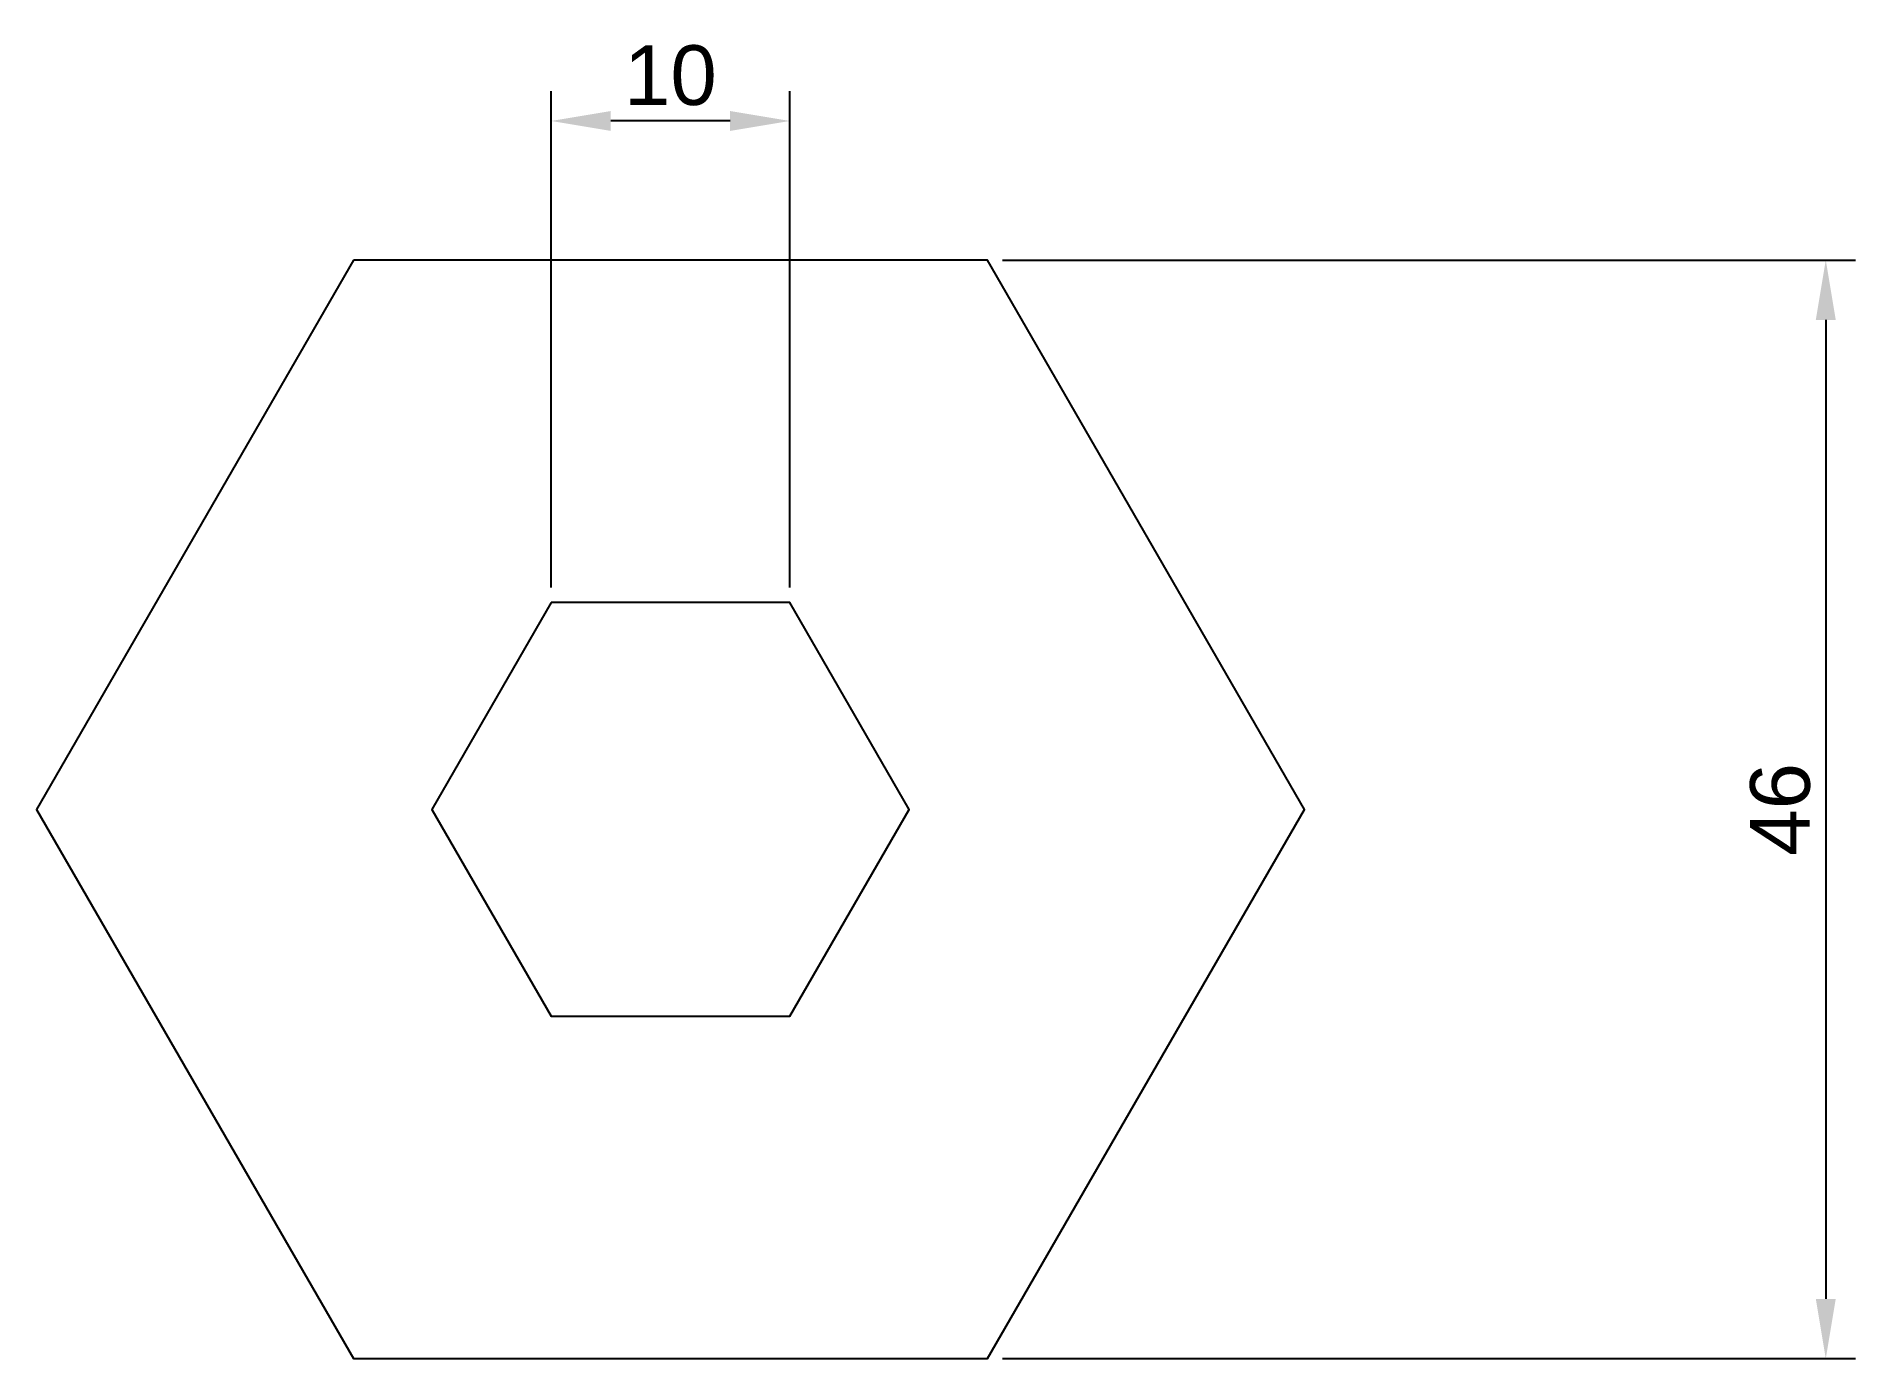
# Model space of a CAD drawing. Header units: millimetres. Extents: x -26.6 to 49.6, y -23 to 32.4.
import ezdxf

# ---------------------------------------------------------------- set-up
doc = ezdxf.new("R2010")
doc.units = ezdxf.units.MM
doc.styles.get("Standard").update_dxf_attribs({"font": 'arial.ttf'})
doc.dimstyles.new('ISO-25', dxfattribs={"dimtxt": 2.5, "dimasz": 2.5, "dimexe": 1.25, "dimexo": 0.625, "dimtad": 1, "dimtxsty": 'Standard', "dimcen": 2.5, "dimadec": 0, "dimazin": 0, "dimtfac": 1, "dimtmove": 0, "dimatfit": 3, "dimfxl": 1, "dimarcsym": 0})

# ---------------------------------------------------------------- blocks, each defined once
blk = doc.blocks.new('*D1')
at = {"color": 0, "lineweight": -2, "transparency": 16777216}
for p, q in [((13.904, 23), (49.643, 23)), ((48.393, 20.5), (48.393, -20.5)), ((13.904, -23), (49.643, -23))]:
    blk.add_line(p, q, dxfattribs=at)
at = {"color": 0, "transparency": 16777216}
for points in [[(47.976, 20.5), (48.81, 20.5), (48.393, 23)], [(47.976, -20.5), (48.81, -20.5), (48.393, -23)]]:
    blk.add_solid(points, dxfattribs=at)
at = {"layer": 'Defpoints', "color": 0, "transparency": 16777216}
for p in [(13.279, 23), (13.279, -23), (48.393, -23)]:
    blk.add_point(p, dxfattribs=at)
at = {"color": 0, "transparency": 16777216, "insert": (46.491, 0), "char_height": 2.5, "attachment_point": 5, "rotation": 90}
blk.add_mtext('46', dxfattribs=at)
blk = doc.blocks.new('*D2')
at = {"color": 0, "lineweight": -2, "transparency": 16777216}
for p, q in [((-5, 9.285), (-5, 30.078)), ((5, 9.285), (5, 30.078)), ((2.5, 28.828), (-2.5, 28.828))]:
    blk.add_line(p, q, dxfattribs=at)
at = {"color": 0, "transparency": 16777216}
for points in [[(-2.5, 29.245), (-2.5, 28.412), (-5, 28.828)], [(2.5, 29.245), (2.5, 28.412), (5, 28.828)]]:
    blk.add_solid(points, dxfattribs=at)
at = {"layer": 'Defpoints', "color": 0, "transparency": 16777216}
for p in [(-5, 28.828), (-5, 8.66), (5, 8.66)]:
    blk.add_point(p, dxfattribs=at)
at = {"color": 0, "transparency": 16777216, "insert": (0, 30.73), "char_height": 2.5, "attachment_point": 5}
blk.add_mtext('10', dxfattribs=at)

msp = doc.modelspace()

# ---------------------------------------------------------------- linework, layer by layer
for points in [[(-13.279, 23), (-26.558, 0), (-13.279, -23), (13.279, -23), (26.558, 0), (13.279, 23)], [(-5, 8.66), (-10, 0), (-5, -8.66), (5, -8.66), (10, 0), (5, 8.66)]]:
    msp.add_lwpolyline(points, close=True)

# ---------------------------------------------------------------- dimensions: what is measured, and where the dimension line sits
dim = msp.add_linear_dim(base=(-5, 28.828), p1=(5, 8.66), p2=(-5, 8.66), dimstyle='ISO-25')
dim.commit()
dim.dimension.update_dxf_attribs({"geometry": '*D2', "text_midpoint": (0, 30.73)})
dim = msp.add_linear_dim(base=(48.393, -23), p1=(13.279, 23), p2=(13.279, -23), angle=270, dimstyle='ISO-25')
dim.commit()
dim.dimension.update_dxf_attribs({"geometry": '*D1', "text_midpoint": (46.491, 0)})

doc.saveas('drawing.dxf')
